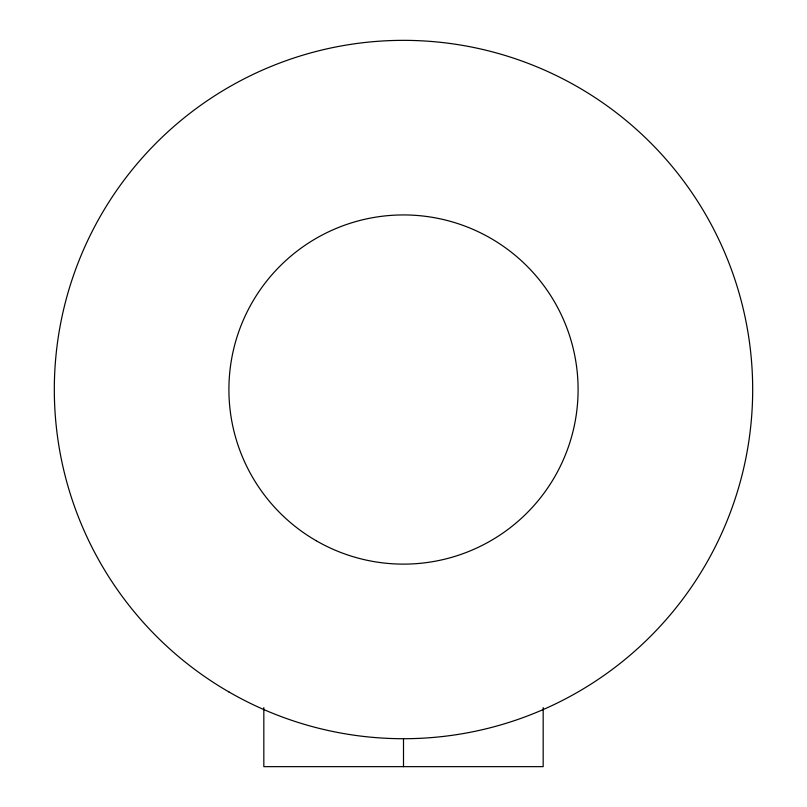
<?xml version="1.0" encoding="UTF-8"?>
<svg xmlns="http://www.w3.org/2000/svg" width="807" height="807" viewBox="0 0 807 807"><rect width="100%" height="100%" fill="white"/><g stroke="black" fill="none" stroke-linecap="round" stroke-linejoin="round"><path stroke-width="1.21" d="M543.172 707.638L543.172 766.65L263.828 766.65L263.828 707.638M403.5 738.718L403.5 766.65M228.906 691.932A349.179 349.179 0 0 0 752.679 389.529A349.179 349.179 0 0 0 228.906 87.136A349.179 349.179 0 0 0 228.906 691.932M316.203 540.73A174.594 174.594 0 0 0 578.094 389.529A174.594 174.594 0 0 0 316.203 238.327A174.594 174.594 0 0 0 316.203 540.73"/></g></svg>
